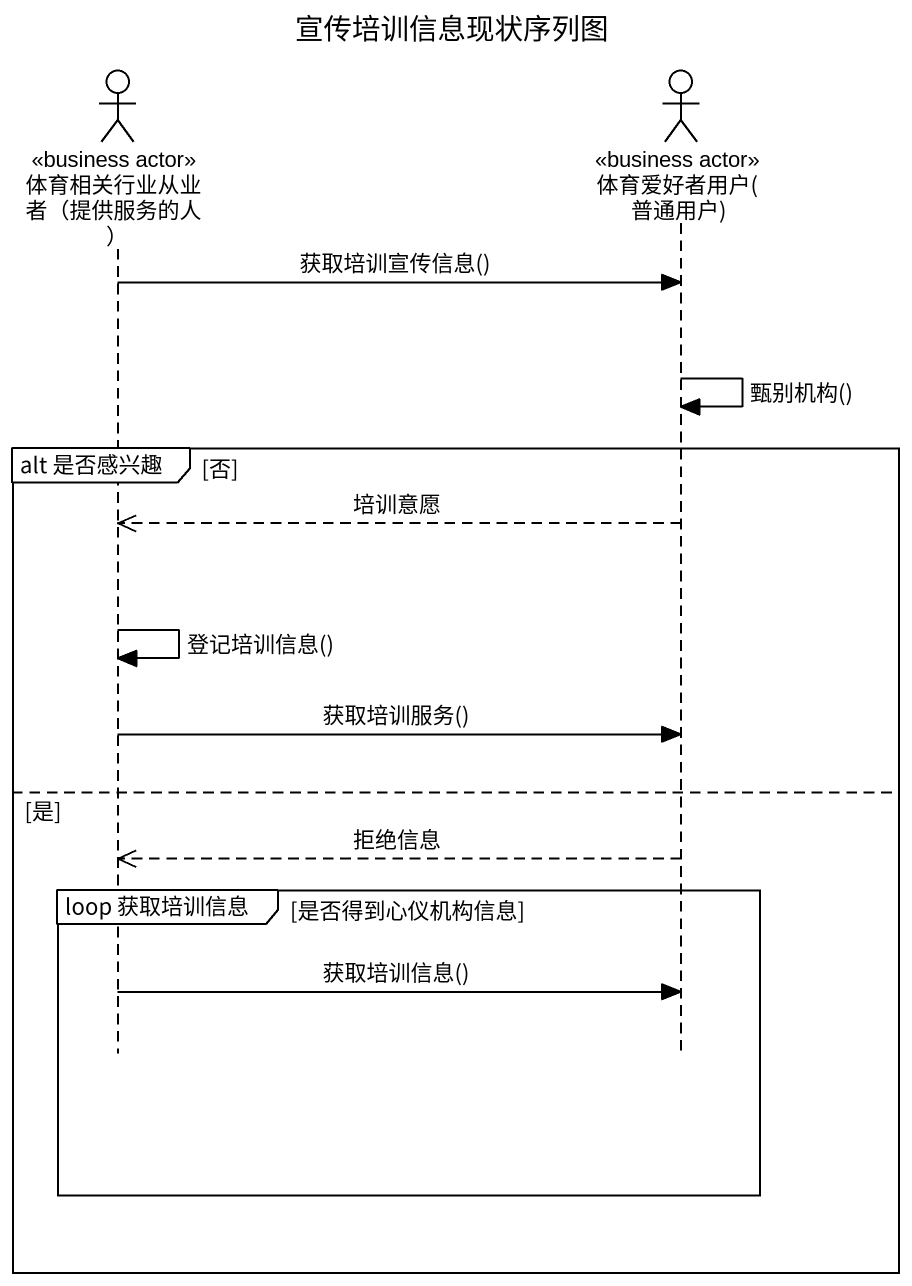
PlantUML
@startuml
title 宣传培训信息现状序列图
hide footbox
actor "体育相关行业从业者（提供服务的人）" as 体育相关行业从业者_提供服务的人 <<business actor>>
actor "体育爱好者用户(普通用户)" as 体育爱好者用户_普通用户 <<business actor>>

体育相关行业从业者_提供服务的人 -> 体育爱好者用户_普通用户 : 获取培训宣传信息()
体育爱好者用户_普通用户 -> 体育爱好者用户_普通用户 : 甄别机构()
group alt 是否感兴趣 [否]
  体育爱好者用户_普通用户 -->> 体育相关行业从业者_提供服务的人 : 培训意愿
  体育相关行业从业者_提供服务的人 -> 体育相关行业从业者_提供服务的人 : 登记培训信息()
  体育相关行业从业者_提供服务的人 -> 体育爱好者用户_普通用户 : 获取培训服务()
else 是
  体育爱好者用户_普通用户 -->> 体育相关行业从业者_提供服务的人 : 拒绝信息
  group loop 获取培训信息 [是否得到心仪机构信息]
    体育相关行业从业者_提供服务的人 -> 体育爱好者用户_普通用户 : 获取培训信息()
  end
end
@enduml
